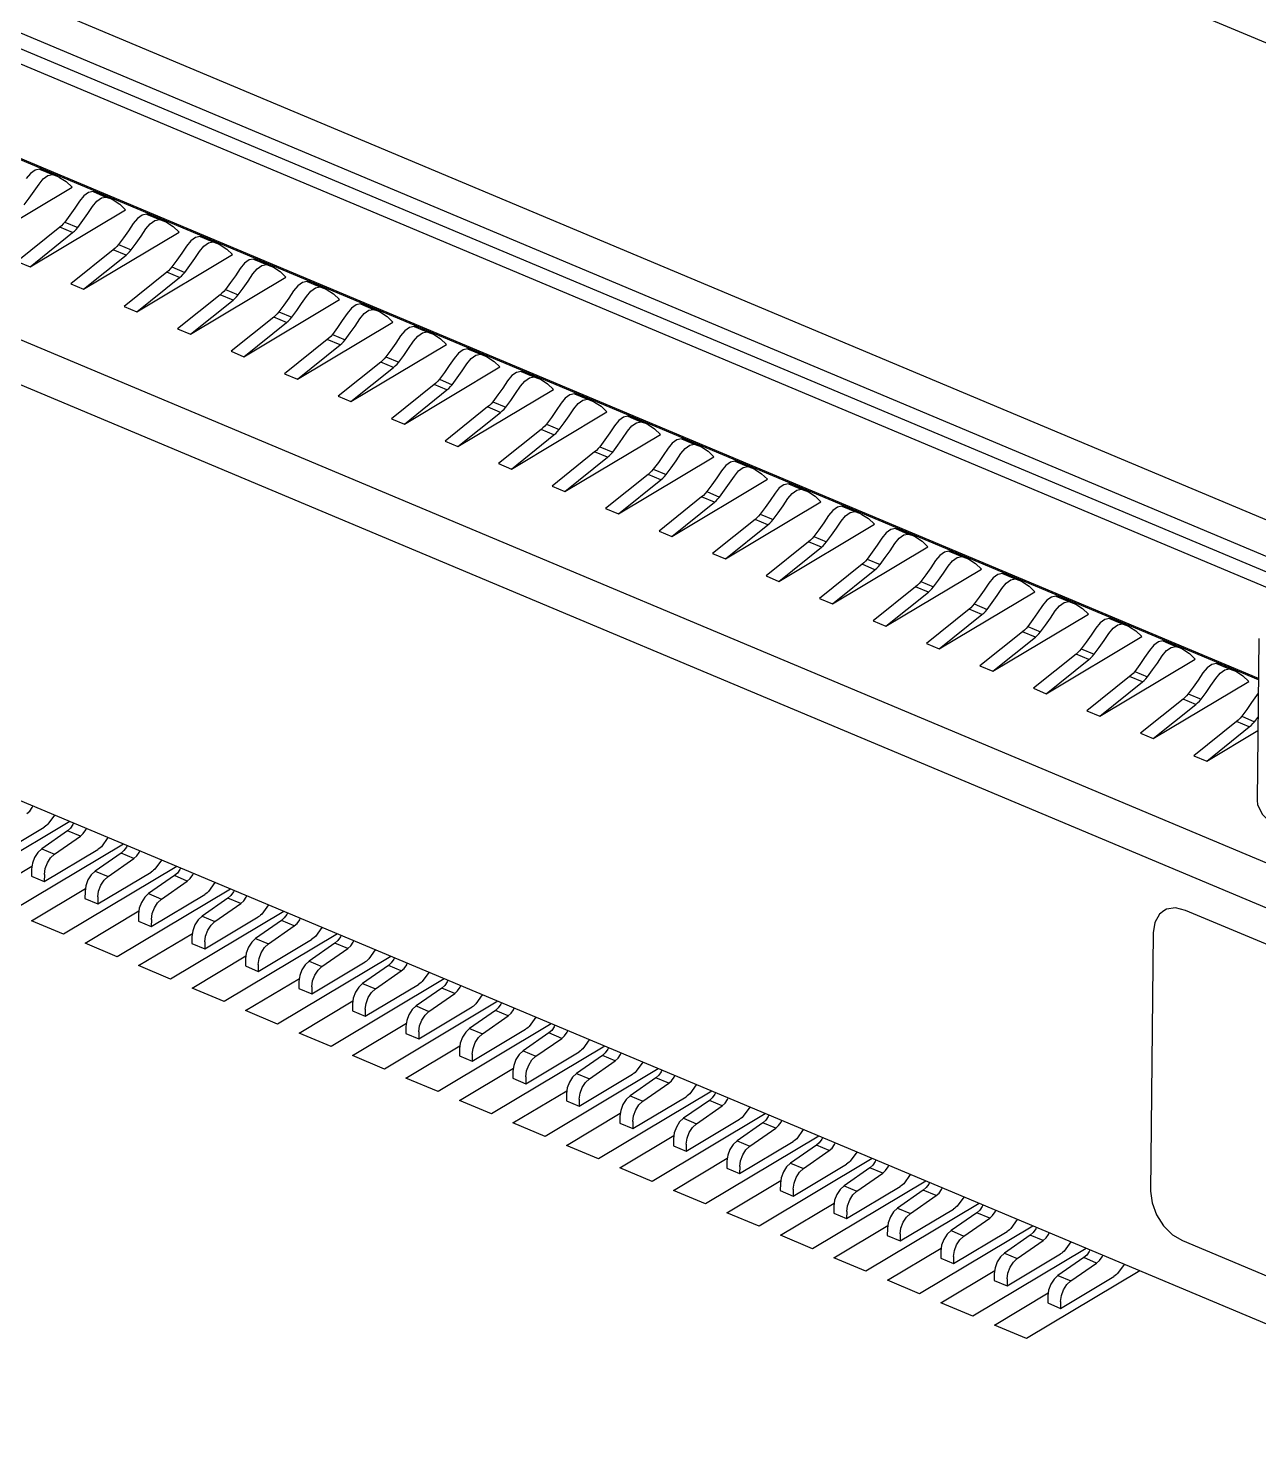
# Model space of a CAD drawing. Header units: millimetres. Extents: x 0 to 841, y 0 to 594.
# Drawn here: x 781.46 to 785.89, y 475.55 to 480.68 of the extents above; entities that cross this region are included whole.
import ezdxf

# ---------------------------------------------------------------- set-up
doc = ezdxf.new("R2010")
doc.units = ezdxf.units.MM
doc.header["$LTSCALE"] = 46.255
doc.layers.add('ASSEM_MEM', color=7, linetype='CONTINUOUS')

msp = doc.modelspace()

# ---------------------------------------------------------------- linework, layer by layer
at = {"layer": 'ASSEM_MEM', "color": 7, "linetype": 'CONTINUOUS'}
for p, q in [((789.9046, 478.9485), (781.4646, 482.4958)), ((786.2606, 478.7608), (779.998, 481.3929)), ((780.1124, 481.2144), (786.0878, 478.703)), ((786.0316, 478.6695), (780.2381, 481.1045)), ((780.7424, 480.8378), (785.9799, 478.6365)), ((785.8884, 478.3298), (780.4907, 480.5984)), ((785.8884, 478.3343), (780.6643, 480.53)), ((787.1067, 477.169), (779.8536, 480.2174)), ((781.5143, 480.1645), (781.4978, 480.1702)), ((781.4978, 480.1702), (781.544, 480.1508)), ((781.5143, 480.1645), (781.5606, 480.145)), ((781.544, 480.1508), (781.5605, 480.145)), ((787.0105, 477.0469), (779.7575, 480.0953)), ((781.2705, 479.8992), (781.6147, 480.105)), ((781.707, 480.0835), (781.6905, 480.0892)), ((781.6905, 480.0892), (781.7367, 480.0698)), ((781.707, 480.0835), (781.7533, 480.064)), ((781.7367, 480.0698), (781.7532, 480.064)), ((781.4632, 479.8182), (781.8074, 480.024)), ((781.8997, 480.0025), (781.8832, 480.0082)), ((781.8832, 480.0082), (781.9294, 479.9888)), ((781.5703, 479.9608), (781.417, 479.8376)), ((781.6165, 479.9413), (781.5703, 479.9608)), ((781.5891, 479.9797), (781.6353, 479.9603)), ((781.8997, 480.0025), (781.9459, 479.9831)), ((781.9294, 479.9888), (781.9459, 479.9831)), ((781.4632, 479.8182), (781.6165, 479.9413)), ((781.6559, 479.7372), (782, 479.943)), ((782.0924, 479.9215), (782.0759, 479.9272)), ((782.0759, 479.9272), (782.1221, 479.9078)), ((782.0924, 479.9215), (782.1386, 479.9021)), ((782.1221, 479.9078), (782.1386, 479.9021)), ((781.763, 479.8798), (781.6097, 479.7566)), ((781.6559, 479.7372), (781.8092, 479.8604)), ((781.8092, 479.8604), (781.763, 479.8798)), ((781.7818, 479.8987), (781.828, 479.8793)), ((781.8486, 479.6562), (782.1927, 479.8621)), ((781.417, 479.8376), (781.4632, 479.8182)), ((781.9745, 479.8177), (782.0207, 479.7983)), ((782.2851, 479.8405), (782.2686, 479.8462)), ((782.2686, 479.8462), (782.3148, 479.8268)), ((782.2851, 479.8405), (782.3313, 479.8211)), ((782.3148, 479.8268), (782.3313, 479.8211)), ((781.6097, 479.7566), (781.6559, 479.7372)), ((781.9557, 479.7988), (781.8024, 479.6757)), ((781.8486, 479.6562), (782.0019, 479.7794)), ((782.0019, 479.7794), (781.9557, 479.7988)), ((782.0413, 479.5752), (782.3854, 479.7811)), ((782.4778, 479.7595), (782.4613, 479.7653)), ((782.4613, 479.7653), (782.5075, 479.7458)), ((782.4778, 479.7595), (782.524, 479.7401)), ((782.1484, 479.7178), (781.9951, 479.5947)), ((782.1946, 479.6984), (782.1484, 479.7178)), ((782.1672, 479.7367), (782.2134, 479.7173)), ((782.234, 479.4942), (782.5781, 479.7001)), ((782.5075, 479.7458), (782.524, 479.7401)), ((781.8024, 479.6757), (781.8486, 479.6562)), ((782.0413, 479.5752), (782.1946, 479.6984)), ((782.3599, 479.6557), (782.4061, 479.6363)), ((782.6705, 479.6785), (782.654, 479.6843)), ((782.654, 479.6843), (782.7002, 479.6648)), ((782.6705, 479.6785), (782.7167, 479.6591)), ((782.7002, 479.6648), (782.7167, 479.6591)), ((782.3411, 479.6368), (782.1878, 479.5137)), ((782.234, 479.4942), (782.3873, 479.6174)), ((782.3873, 479.6174), (782.3411, 479.6368)), ((782.4267, 479.4132), (782.7708, 479.6191)), ((782.8632, 479.5976), (782.8467, 479.6033)), ((782.8467, 479.6033), (782.8929, 479.5838)), ((782.8632, 479.5975), (782.9094, 479.5781)), ((781.9951, 479.5947), (782.0413, 479.5752)), ((782.5338, 479.5558), (782.3805, 479.4327)), ((782.58, 479.5364), (782.5338, 479.5558)), ((782.5526, 479.5747), (782.5988, 479.5553)), ((782.8929, 479.5838), (782.9094, 479.5781)), ((782.1878, 479.5137), (782.234, 479.4942)), ((782.4267, 479.4132), (782.58, 479.5364)), ((782.6194, 479.3323), (782.9635, 479.5381)), ((782.7453, 479.4938), (782.7915, 479.4743)), ((783.0559, 479.5166), (783.0394, 479.5223)), ((783.0394, 479.5223), (783.0856, 479.5028)), ((783.0559, 479.5166), (783.1021, 479.4971)), ((783.0856, 479.5028), (783.1021, 479.4971)), ((782.7265, 479.4749), (782.5732, 479.3517)), ((782.6194, 479.3323), (782.7727, 479.4554)), ((782.7727, 479.4554), (782.7265, 479.4749)), ((782.8121, 479.2513), (783.1562, 479.4571)), ((782.3805, 479.4327), (782.4267, 479.4132)), ((782.9192, 479.3939), (782.7658, 479.2707)), ((782.9654, 479.3744), (782.9192, 479.3939)), ((782.938, 479.4128), (782.9842, 479.3933)), ((783.2485, 479.4356), (783.2321, 479.4413)), ((783.2321, 479.4413), (783.2783, 479.4219)), ((783.2486, 479.4356), (783.2948, 479.4161)), ((783.2783, 479.4219), (783.2948, 479.4161)), ((782.5732, 479.3517), (782.6194, 479.3323)), ((782.8121, 479.2513), (782.9654, 479.3744)), ((783.0048, 479.1703), (783.3489, 479.3761)), ((783.4412, 479.3546), (783.4247, 479.3603)), ((783.4247, 479.3603), (783.471, 479.3409)), ((783.4413, 479.3546), (783.4875, 479.3351)), ((783.471, 479.3409), (783.4875, 479.3351)), ((783.1119, 479.3129), (782.9585, 479.1897)), ((783.0048, 479.1703), (783.1581, 479.2934)), ((783.1581, 479.2934), (783.1119, 479.3129)), ((783.1306, 479.3318), (783.1769, 479.3123)), ((783.1975, 479.0893), (783.5416, 479.2951)), ((782.7658, 479.2707), (782.8121, 479.2513)), ((783.3233, 479.2508), (783.3696, 479.2314)), ((783.6339, 479.2736), (783.6174, 479.2793)), ((783.6174, 479.2793), (783.6637, 479.2599)), ((783.634, 479.2736), (783.6802, 479.2542)), ((783.6637, 479.2599), (783.6802, 479.2542)), ((782.9585, 479.1897), (783.0048, 479.1703)), ((783.3046, 479.2319), (783.1512, 479.1087)), ((783.1975, 479.0893), (783.3508, 479.2124)), ((783.3508, 479.2124), (783.3046, 479.2319)), ((783.3902, 479.0083), (783.7343, 479.2141)), ((783.8266, 479.1926), (783.8101, 479.1983)), ((783.8101, 479.1983), (783.8564, 479.1789)), ((783.8267, 479.1926), (783.8729, 479.1732)), ((783.4973, 479.1509), (783.3439, 479.0277)), ((783.5435, 479.1315), (783.4973, 479.1509)), ((783.516, 479.1698), (783.5623, 479.1504)), ((783.8564, 479.1789), (783.8729, 479.1732)), ((783.1512, 479.1087), (783.1975, 479.0893)), ((783.3902, 479.0083), (783.5435, 479.1315)), ((783.5829, 478.9273), (783.927, 479.1331)), ((783.7087, 479.0888), (783.755, 479.0694)), ((784.0193, 479.1116), (784.0028, 479.1173)), ((784.0028, 479.1173), (784.0491, 479.0979)), ((784.0193, 479.1116), (784.0656, 479.0922)), ((784.0491, 479.0979), (784.0656, 479.0922)), ((783.6899, 479.0699), (783.5366, 478.9468)), ((783.5829, 478.9273), (783.7362, 479.0505)), ((783.7362, 479.0505), (783.6899, 479.0699)), ((783.7756, 478.8463), (784.1197, 479.0522)), ((784.212, 479.0306), (784.1955, 479.0364)), ((784.1955, 479.0364), (784.2418, 479.0169)), ((783.3439, 479.0277), (783.3902, 479.0083)), ((783.8826, 478.9889), (783.7293, 478.8658)), ((783.9289, 478.9695), (783.8826, 478.9889)), ((783.9014, 479.0078), (783.9477, 478.9884)), ((784.212, 479.0306), (784.2583, 479.0112)), ((784.2418, 479.0169), (784.2583, 479.0112)), ((783.5366, 478.9468), (783.5829, 478.9273)), ((783.7756, 478.8463), (783.9289, 478.9695)), ((783.9683, 478.7653), (784.3124, 478.9712)), ((784.4047, 478.9496), (784.3882, 478.9554)), ((784.3882, 478.9554), (784.4345, 478.9359)), ((784.4047, 478.9496), (784.451, 478.9302)), ((784.4345, 478.9359), (784.451, 478.9302)), ((784.0753, 478.9079), (783.922, 478.7848)), ((783.9683, 478.7653), (784.1216, 478.8885)), ((784.1216, 478.8885), (784.0753, 478.9079)), ((784.0941, 478.9268), (784.1404, 478.9074)), ((784.161, 478.6843), (784.5051, 478.8902)), ((783.7293, 478.8658), (783.7756, 478.8463)), ((784.2868, 478.8458), (784.3331, 478.8264)), ((784.5974, 478.8687), (784.5809, 478.8744)), ((784.5809, 478.8744), (784.6272, 478.8549)), ((784.5974, 478.8686), (784.6437, 478.8492)), ((784.6272, 478.8549), (784.6437, 478.8492)), ((783.922, 478.7848), (783.9683, 478.7653)), ((784.268, 478.8269), (784.1147, 478.7038)), ((784.161, 478.6843), (784.3143, 478.8075)), ((784.3143, 478.8075), (784.268, 478.8269)), ((784.3537, 478.6034), (784.6978, 478.8092)), ((784.7901, 478.7877), (784.7736, 478.7934)), ((784.7736, 478.7934), (784.8199, 478.7739)), ((784.7901, 478.7877), (784.8364, 478.7682)), ((784.4607, 478.746), (784.3074, 478.6228)), ((784.3537, 478.6034), (784.507, 478.7265)), ((784.507, 478.7265), (784.4607, 478.746)), ((784.4795, 478.7649), (784.5258, 478.7454)), ((784.5463, 478.5224), (784.8905, 478.7282)), ((784.8199, 478.7739), (784.8364, 478.7682)), ((784.1147, 478.7038), (784.161, 478.6843)), ((784.6722, 478.6839), (784.7185, 478.6644)), ((784.9828, 478.7067), (784.9663, 478.7124)), ((784.9663, 478.7124), (785.0126, 478.693)), ((784.9828, 478.7067), (785.0291, 478.6872)), ((785.0126, 478.693), (785.0291, 478.6872)), ((784.6534, 478.665), (784.5001, 478.5418)), ((784.5463, 478.5224), (784.6997, 478.6455)), ((784.6997, 478.6455), (784.6534, 478.665)), ((784.739, 478.4414), (785.0832, 478.6472)), ((785.1755, 478.6257), (785.159, 478.6314)), ((785.159, 478.6314), (785.2053, 478.612)), ((785.1755, 478.6257), (785.2218, 478.6062)), ((786.9928, 475.5547), (779.7475, 478.5999)), ((784.3074, 478.6228), (784.3537, 478.6034)), ((784.8461, 478.584), (784.6928, 478.4608)), ((784.8924, 478.5645), (784.8461, 478.584)), ((784.8649, 478.6029), (784.9112, 478.5834)), ((785.2053, 478.612), (785.2217, 478.6062)), ((784.5001, 478.5418), (784.5463, 478.5224)), ((784.739, 478.4414), (784.8924, 478.5645)), ((784.9317, 478.3604), (785.2759, 478.5662)), ((785.0576, 478.5219), (785.1038, 478.5025)), ((785.3682, 478.5447), (785.3517, 478.5504)), ((785.3517, 478.5504), (785.3979, 478.531)), ((785.3682, 478.5447), (785.4145, 478.5252)), ((785.3979, 478.531), (785.4144, 478.5253)), ((785.0388, 478.503), (784.8855, 478.3798)), ((784.9317, 478.3604), (785.0851, 478.4835)), ((785.0851, 478.4835), (785.0388, 478.503)), ((785.1244, 478.2794), (785.4686, 478.4852)), ((785.5609, 478.4637), (785.5444, 478.4694)), ((785.5444, 478.4694), (785.5906, 478.45)), ((785.8898, 478.4787), (785.8843, 477.8942)), ((784.6928, 478.4608), (784.739, 478.4414)), ((785.2315, 478.422), (785.0782, 478.2988)), ((785.2778, 478.4026), (785.2315, 478.422)), ((785.2503, 478.4409), (785.2965, 478.4215)), ((785.5609, 478.4637), (785.6072, 478.4443)), ((785.5906, 478.45), (785.6071, 478.4443)), ((784.8855, 478.3798), (784.9317, 478.3604)), ((785.1244, 478.2794), (785.2778, 478.4026)), ((785.3171, 478.1984), (785.6613, 478.4042)), ((785.7536, 478.3827), (785.7371, 478.3884)), ((785.7371, 478.3884), (785.7833, 478.369)), ((785.7536, 478.3827), (785.7999, 478.3633)), ((785.7833, 478.369), (785.7998, 478.3633)), ((785.4242, 478.341), (785.2709, 478.2179)), ((785.3171, 478.1984), (785.4705, 478.3216)), ((785.4705, 478.3216), (785.4242, 478.341)), ((785.443, 478.3599), (785.4892, 478.3405)), ((785.5098, 478.1174), (785.854, 478.3233)), ((785.0782, 478.2988), (785.1244, 478.2794)), ((785.6357, 478.2789), (785.6819, 478.2595)), ((785.8879, 478.2813), (785.8813, 478.2732)), ((785.2709, 478.2179), (785.3171, 478.1984)), ((785.6169, 478.26), (785.4636, 478.1369)), ((785.5098, 478.1174), (785.6631, 478.2406)), ((785.6631, 478.2406), (785.6169, 478.26)), ((785.8096, 478.179), (785.6563, 478.0559)), ((785.8558, 478.1596), (785.8096, 478.179)), ((785.8284, 478.1979), (785.8746, 478.1785)), ((785.8746, 478.1785), (785.8871, 478.1954)), ((785.4636, 478.1369), (785.5098, 478.1174)), ((785.7025, 478.0364), (785.8558, 478.1596)), ((785.7025, 478.0364), (785.8867, 478.1466)), ((785.6563, 478.0559), (785.7025, 478.0364)), ((781.5511, 477.8419), (781.5276, 477.809)), ((781.322, 477.6835), (781.5143, 477.7986)), ((781.5983, 477.7855), (781.5052, 477.7207)), ((781.5515, 477.7012), (781.6445, 477.766)), ((781.6445, 477.766), (781.5983, 477.7855)), ((781.7438, 477.7609), (781.7203, 477.728)), ((781.5052, 477.7207), (781.5515, 477.7012)), ((781.5147, 477.6025), (781.707, 477.7176)), ((781.791, 477.7045), (781.6979, 477.6397)), ((781.8372, 477.685), (781.791, 477.7045)), ((781.7442, 477.6203), (781.8372, 477.685)), ((781.9365, 477.6799), (781.913, 477.6471)), ((781.4686, 477.6472), (781.4684, 477.622)), ((781.4684, 477.622), (781.5147, 477.6025)), ((781.5149, 477.6278), (781.5147, 477.6025)), ((781.6979, 477.6397), (781.7442, 477.6203)), ((781.7074, 477.5215), (781.8997, 477.6366)), ((781.9837, 477.6235), (781.8906, 477.5587)), ((781.9369, 477.5393), (782.0299, 477.6041)), ((782.0299, 477.6041), (781.9837, 477.6235)), ((782.1292, 477.5989), (782.1057, 477.5661)), ((781.6613, 477.5662), (781.6611, 477.541)), ((781.8906, 477.5587), (781.9369, 477.5393)), ((781.9, 477.4405), (782.0924, 477.5556)), ((781.6611, 477.541), (781.7074, 477.5215)), ((781.7076, 477.5468), (781.7074, 477.5215)), ((782.1764, 477.5425), (782.0833, 477.4777)), ((782.1296, 477.4583), (782.2226, 477.5231)), ((782.2226, 477.5231), (782.1764, 477.5425)), ((782.3219, 477.5179), (782.2984, 477.4851)), ((785.9572, 477.3592), (785.6258, 477.4985)), ((781.854, 477.4852), (781.8538, 477.46)), ((781.8538, 477.46), (781.9, 477.4405)), ((781.9003, 477.4658), (781.9, 477.4405)), ((782.0833, 477.4777), (782.1296, 477.4583)), ((782.0927, 477.3596), (782.2851, 477.4746)), ((782.3691, 477.4615), (782.276, 477.3967)), ((782.4153, 477.4421), (782.3691, 477.4615)), ((782.0467, 477.4042), (782.0465, 477.379)), ((782.276, 477.3967), (782.3223, 477.3773)), ((782.2854, 477.2786), (782.4778, 477.3936)), ((782.3223, 477.3773), (782.4153, 477.4421)), ((782.5146, 477.4369), (782.4911, 477.4041)), ((785.5089, 477.4172), (785.5003, 476.4863)), ((782.0465, 477.379), (782.0927, 477.3596)), ((782.093, 477.3848), (782.0927, 477.3596)), ((782.5618, 477.3805), (782.4687, 477.3157)), ((782.515, 477.2963), (782.608, 477.3611)), ((782.608, 477.3611), (782.5618, 477.3805)), ((782.7072, 477.3559), (782.6838, 477.3231)), ((782.2394, 477.3233), (782.2392, 477.298)), ((782.2392, 477.298), (782.2854, 477.2786)), ((782.2857, 477.3038), (782.2854, 477.2786)), ((782.4687, 477.3157), (782.515, 477.2963)), ((782.4781, 477.1976), (782.6705, 477.3127)), ((782.7545, 477.2995), (782.6614, 477.2347)), ((782.8007, 477.2801), (782.7545, 477.2995)), ((782.4321, 477.2423), (782.4319, 477.217)), ((782.7077, 477.2153), (782.8007, 477.2801)), ((782.8999, 477.2749), (782.8765, 477.2421)), ((782.4319, 477.217), (782.4781, 477.1976)), ((782.4784, 477.2228), (782.4781, 477.1976)), ((782.6614, 477.2347), (782.7077, 477.2153)), ((782.6708, 477.1166), (782.8632, 477.2317)), ((782.9472, 477.2185), (782.8541, 477.1538)), ((782.9004, 477.1343), (782.9934, 477.1991)), ((782.9934, 477.1991), (782.9472, 477.2185)), ((783.0926, 477.1939), (783.0692, 477.1611)), ((782.6248, 477.1613), (782.6246, 477.136)), ((782.6711, 477.1418), (782.6708, 477.1166)), ((782.8541, 477.1538), (782.9004, 477.1343)), ((782.8635, 477.0356), (783.0559, 477.1507)), ((783.1399, 477.1376), (783.0468, 477.0728)), ((783.1861, 477.1181), (783.1399, 477.1376)), ((782.6246, 477.136), (782.6708, 477.1166)), ((783.093, 477.0533), (783.1861, 477.1181)), ((783.2853, 477.113), (783.2619, 477.0801)), ((782.8175, 477.0803), (782.8173, 477.055)), ((782.8173, 477.055), (782.8635, 477.0356)), ((782.8638, 477.0608), (782.8635, 477.0356)), ((783.0468, 477.0728), (783.093, 477.0533)), ((783.0562, 476.9546), (783.2486, 477.0697)), ((783.3326, 477.0566), (783.2395, 476.9918)), ((783.2857, 476.9723), (783.3788, 477.0371)), ((783.3788, 477.0371), (783.3326, 477.0566)), ((783.0102, 476.9993), (783.01, 476.974)), ((783.2395, 476.9918), (783.2857, 476.9723)), ((783.2489, 476.8736), (783.4413, 476.9887)), ((783.478, 477.032), (783.4545, 476.9991)), ((783.01, 476.974), (783.0562, 476.9546)), ((783.0565, 476.9799), (783.0562, 476.9546)), ((783.5252, 476.9756), (783.4322, 476.9108)), ((783.4784, 476.8914), (783.5715, 476.9561)), ((783.5715, 476.9561), (783.5252, 476.9756)), ((783.6707, 476.951), (783.6472, 476.9182)), ((783.2029, 476.9183), (783.2027, 476.8931)), ((783.2027, 476.8931), (783.2489, 476.8736)), ((783.2491, 476.8989), (783.2489, 476.8736)), ((783.4322, 476.9108), (783.4784, 476.8914)), ((783.4416, 476.7926), (783.634, 476.9077)), ((783.7179, 476.8946), (783.6249, 476.8298)), ((783.7642, 476.8752), (783.7179, 476.8946)), ((783.3956, 476.8373), (783.3954, 476.8121)), ((783.6711, 476.8104), (783.7642, 476.8752)), ((783.8634, 476.87), (783.8399, 476.8372)), ((783.3954, 476.8121), (783.4416, 476.7926)), ((783.4418, 476.8179), (783.4416, 476.7926)), ((783.6249, 476.8298), (783.6711, 476.8104)), ((783.6343, 476.7116), (783.8267, 476.8267)), ((783.9106, 476.8136), (783.8176, 476.7488)), ((783.8638, 476.7294), (783.9569, 476.7942)), ((783.9569, 476.7942), (783.9106, 476.8136)), ((784.0561, 476.789), (784.0326, 476.7562)), ((783.5883, 476.7563), (783.5881, 476.7311)), ((783.5881, 476.7311), (783.6343, 476.7116)), ((783.6345, 476.7369), (783.6343, 476.7116)), ((783.8176, 476.7488), (783.8638, 476.7294)), ((783.827, 476.6307), (784.0194, 476.7457)), ((784.1033, 476.7326), (784.0103, 476.6678)), ((784.1496, 476.7132), (784.1033, 476.7326)), ((784.0565, 476.6484), (784.1496, 476.7132)), ((784.2488, 476.708), (784.2253, 476.6752)), ((783.781, 476.6753), (783.7808, 476.6501)), ((783.7808, 476.6501), (783.827, 476.6307)), ((783.8272, 476.6559), (783.827, 476.6307)), ((784.0103, 476.6678), (784.0565, 476.6484)), ((784.0197, 476.5497), (784.2121, 476.6647)), ((784.296, 476.6516), (784.203, 476.5868)), ((784.2492, 476.5674), (784.3423, 476.6322)), ((784.3423, 476.6322), (784.296, 476.6516)), ((784.4415, 476.627), (784.418, 476.5942)), ((783.9737, 476.5944), (783.9734, 476.5691)), ((784.0199, 476.5749), (784.0197, 476.5497)), ((784.203, 476.5868), (784.2492, 476.5674)), ((784.2124, 476.4687), (784.4048, 476.5838)), ((783.9734, 476.5691), (784.0197, 476.5497)), ((784.4887, 476.5706), (784.3957, 476.5058)), ((784.4419, 476.4864), (784.535, 476.5512)), ((784.535, 476.5512), (784.4887, 476.5706)), ((784.6342, 476.546), (784.6107, 476.5132)), ((784.1664, 476.5134), (784.1661, 476.4881)), ((784.1661, 476.4881), (784.2124, 476.4687)), ((784.2126, 476.4939), (784.2124, 476.4687)), ((784.3957, 476.5058), (784.4419, 476.4864)), ((784.4051, 476.3877), (784.5975, 476.5028)), ((784.6814, 476.4896), (784.5884, 476.4249)), ((784.7277, 476.4702), (784.6814, 476.4896)), ((784.3591, 476.4324), (784.3588, 476.4071)), ((784.5884, 476.4249), (784.6346, 476.4054)), ((784.5978, 476.3067), (784.7902, 476.4218)), ((784.6346, 476.4054), (784.7277, 476.4702)), ((784.8269, 476.465), (784.8034, 476.4322)), ((784.3588, 476.4071), (784.4051, 476.3877)), ((784.4053, 476.4129), (784.4051, 476.3877)), ((784.8741, 476.4087), (784.7811, 476.3439)), ((784.8273, 476.3244), (784.9204, 476.3892)), ((784.9204, 476.3892), (784.8741, 476.4087)), ((785.0196, 476.3841), (784.9961, 476.3512)), ((784.5518, 476.3514), (784.5515, 476.3261)), ((784.5515, 476.3261), (784.5978, 476.3067)), ((784.598, 476.3319), (784.5978, 476.3067)), ((784.7811, 476.3439), (784.8273, 476.3244)), ((784.7905, 476.2257), (784.9829, 476.3408)), ((785.0668, 476.3277), (784.9738, 476.2629)), ((785.1131, 476.3082), (785.0668, 476.3277)), ((784.7445, 476.2704), (784.7442, 476.2451)), ((785.02, 476.2434), (785.1131, 476.3082)), ((785.2123, 476.3031), (785.1888, 476.2702)), ((785.6147, 476.3078), (785.9461, 476.1685)), ((784.7442, 476.2451), (784.7905, 476.2257)), ((784.7907, 476.251), (784.7905, 476.2257)), ((784.9738, 476.2629), (785.02, 476.2434)), ((784.9832, 476.1447), (785.1756, 476.2598)), ((785.2595, 476.2467), (785.1664, 476.1819)), ((785.2127, 476.1625), (785.3058, 476.2272)), ((785.3058, 476.2272), (785.2595, 476.2467)), ((785.405, 476.2221), (785.3815, 476.1893)), ((784.9372, 476.1894), (784.9369, 476.1642)), ((784.9369, 476.1642), (784.9832, 476.1447)), ((784.9834, 476.17), (784.9832, 476.1447)), ((785.1664, 476.1819), (785.2127, 476.1625)), ((785.1759, 476.0637), (785.3682, 476.1788)), ((785.1299, 476.1084), (785.1296, 476.0832)), ((785.1296, 476.0832), (785.1759, 476.0637)), ((785.1761, 476.089), (785.1759, 476.0637))]:
    msp.add_line(p, q, dxfattribs=at)
at = {"layer": 'ASSEM_MEM', "color": 7, "linetype": 'CONTINUOUS', "true_color": 0x3366ff}
for p, q in [((781.6069, 477.8184), (781.199, 477.5744)), ((781.7996, 477.7374), (781.3917, 477.4935)), ((781.2761, 477.5421), (781.4702, 477.6581)), ((781.9923, 477.6564), (781.5844, 477.4125)), ((781.4688, 477.4611), (781.6629, 477.5771)), ((782.185, 477.5754), (781.7771, 477.3315)), ((781.6615, 477.3801), (781.8556, 477.4962)), ((781.5844, 477.4125), (781.4688, 477.4611)), ((782.3777, 477.4944), (781.9698, 477.2505)), ((781.8542, 477.2991), (782.0483, 477.4152)), ((782.5704, 477.4135), (782.1625, 477.1695)), ((781.7771, 477.3315), (781.6615, 477.3801)), ((781.9698, 477.2505), (781.8542, 477.2991)), ((782.0469, 477.2181), (782.241, 477.3342)), ((782.7631, 477.3325), (782.3552, 477.0885)), ((782.2396, 477.1371), (782.4336, 477.2532)), ((782.9557, 477.2515), (782.5479, 477.0075)), ((782.1625, 477.1695), (782.0469, 477.2181)), ((782.4323, 477.0561), (782.6263, 477.1722)), ((783.1484, 477.1705), (782.7406, 476.9265)), ((782.3552, 477.0885), (782.2396, 477.1371)), ((782.625, 476.9751), (782.819, 477.0912)), ((783.3411, 477.0895), (782.9333, 476.8455)), ((782.5479, 477.0075), (782.4323, 477.0561)), ((782.8177, 476.8941), (783.0117, 477.0102)), ((783.5338, 477.0085), (783.126, 476.7646)), ((782.7406, 476.9265), (782.625, 476.9751)), ((782.9333, 476.8455), (782.8177, 476.8941)), ((783.0104, 476.8132), (783.2044, 476.9292)), ((783.7265, 476.9275), (783.3187, 476.6836)), ((783.2031, 476.7322), (783.3971, 476.8482)), ((783.9192, 476.8465), (783.5114, 476.6026)), ((783.126, 476.7646), (783.0104, 476.8132)), ((783.3187, 476.6836), (783.2031, 476.7322)), ((783.3957, 476.6512), (783.5898, 476.7673)), ((784.1119, 476.7655), (783.7041, 476.5216)), ((783.5884, 476.5702), (783.7825, 476.6863)), ((784.3046, 476.6846), (783.8968, 476.4406)), ((783.5114, 476.6026), (783.3957, 476.6512)), ((783.7811, 476.4892), (783.9752, 476.6053)), ((784.4973, 476.6036), (784.0895, 476.3596)), ((783.7041, 476.5216), (783.5884, 476.5702)), ((783.9738, 476.4082), (784.1679, 476.5243)), ((784.69, 476.5226), (784.2821, 476.2786)), ((783.8968, 476.4406), (783.7811, 476.4892)), ((784.1665, 476.3272), (784.3606, 476.4433)), ((784.8827, 476.4416), (784.4748, 476.1976)), ((784.0895, 476.3596), (783.9738, 476.4082)), ((784.2821, 476.2786), (784.1665, 476.3272)), ((784.3592, 476.2462), (784.5533, 476.3623)), ((785.0754, 476.3606), (784.6675, 476.1166)), ((784.5519, 476.1652), (784.746, 476.2813)), ((785.2681, 476.2796), (784.8602, 476.0357)), ((784.4748, 476.1976), (784.3592, 476.2462)), ((784.6675, 476.1166), (784.5519, 476.1652)), ((784.7446, 476.0842), (784.9387, 476.2003)), ((785.4608, 476.1986), (785.0529, 475.9547)), ((784.9373, 476.0033), (785.1314, 476.1193)), ((784.8602, 476.0357), (784.7446, 476.0842)), ((785.0529, 475.9547), (784.9373, 476.0033))]:
    msp.add_line(p, q, dxfattribs=at)
at = {"layer": 'ASSEM_MEM', "color": 7, "linetype": 'CONTINUOUS'}
for points in [[(781.4978, 480.1702), (781.4816, 480.1667), (781.4648, 480.1549), (781.4493, 480.136)], [(781.4426, 480.0412), (781.4607, 480.0656), (781.4784, 480.0908), (781.4956, 480.1166)], [(781.4956, 480.1166), (781.511, 480.1354), (781.5278, 480.1473), (781.544, 480.1508)], [(781.5605, 480.145), (781.57, 480.1406), (781.5936, 480.1253), (781.6147, 480.105)], [(781.6905, 480.0892), (781.6743, 480.0857), (781.6575, 480.0739), (781.642, 480.055)], [(781.6883, 480.0356), (781.7037, 480.0544), (781.7205, 480.0663), (781.7367, 480.0698)], [(781.7532, 480.064), (781.7627, 480.0596), (781.7863, 480.0443), (781.8074, 480.024)], [(781.642, 480.055), (781.6248, 480.0292), (781.6072, 480.0041), (781.5891, 479.9797)], [(781.6353, 479.9603), (781.6534, 479.9846), (781.6711, 480.0098), (781.6883, 480.0356)], [(781.8832, 480.0082), (781.867, 480.0047), (781.8502, 479.9929), (781.8347, 479.974)], [(781.5891, 479.9797), (781.583, 479.9726), (781.5768, 479.9662), (781.5703, 479.9608)], [(781.6165, 479.9413), (781.623, 479.9468), (781.6293, 479.9531), (781.6353, 479.9603)], [(781.8347, 479.974), (781.8175, 479.9482), (781.7998, 479.9231), (781.7818, 479.8987)], [(781.881, 479.9546), (781.8964, 479.9735), (781.9132, 479.9853), (781.9294, 479.9888)], [(781.9459, 479.9831), (781.9554, 479.9787), (781.979, 479.9633), (782, 479.943)], [(781.828, 479.8793), (781.8461, 479.9037), (781.8637, 479.9288), (781.881, 479.9546)], [(782.0759, 479.9272), (782.0597, 479.9238), (782.0428, 479.9119), (782.0274, 479.893)], [(782.0736, 479.8736), (782.0891, 479.8925), (782.1059, 479.9043), (782.1221, 479.9078)], [(781.7818, 479.8987), (781.7757, 479.8916), (781.7694, 479.8853), (781.763, 479.8798)], [(781.8092, 479.8604), (781.8157, 479.8658), (781.822, 479.8721), (781.828, 479.8793)], [(782.0274, 479.893), (782.0102, 479.8672), (781.9925, 479.8421), (781.9745, 479.8177)], [(782.0207, 479.7983), (782.0388, 479.8227), (782.0564, 479.8478), (782.0736, 479.8736)], [(782.1386, 479.9021), (782.1481, 479.8977), (782.1717, 479.8824), (782.1927, 479.8621)], [(781.9745, 479.8177), (781.9684, 479.8106), (781.9621, 479.8043), (781.9557, 479.7988)], [(782.2201, 479.812), (782.2029, 479.7862), (782.1852, 479.7611), (782.1672, 479.7367)], [(782.2686, 479.8462), (782.2523, 479.8428), (782.2355, 479.8309), (782.2201, 479.812)], [(782.2663, 479.7926), (782.2818, 479.8115), (782.2986, 479.8233), (782.3148, 479.8268)], [(782.3313, 479.8211), (782.3408, 479.8167), (782.3644, 479.8014), (782.3854, 479.7811)], [(782.0019, 479.7794), (782.0084, 479.7848), (782.0147, 479.7912), (782.0207, 479.7983)], [(782.2134, 479.7173), (782.2315, 479.7417), (782.2491, 479.7668), (782.2663, 479.7926)], [(782.4613, 479.7653), (782.445, 479.7618), (782.4282, 479.7499), (782.4128, 479.7311)], [(782.1672, 479.7367), (782.1611, 479.7296), (782.1548, 479.7233), (782.1484, 479.7178)], [(782.1946, 479.6984), (782.2011, 479.7038), (782.2074, 479.7102), (782.2134, 479.7173)], [(782.4128, 479.7311), (782.3956, 479.7052), (782.3779, 479.6801), (782.3599, 479.6557)], [(782.4061, 479.6363), (782.4242, 479.6607), (782.4418, 479.6858), (782.459, 479.7116)], [(782.459, 479.7116), (782.4745, 479.7305), (782.4913, 479.7423), (782.5075, 479.7458)], [(782.524, 479.7401), (782.5335, 479.7357), (782.5571, 479.7204), (782.5781, 479.7001)], [(782.3599, 479.6557), (782.3538, 479.6486), (782.3475, 479.6423), (782.3411, 479.6368)], [(782.6055, 479.6501), (782.5883, 479.6243), (782.5706, 479.5991), (782.5526, 479.5747)], [(782.654, 479.6843), (782.6377, 479.6808), (782.6209, 479.6689), (782.6055, 479.6501)], [(782.6517, 479.6306), (782.6672, 479.6495), (782.684, 479.6614), (782.7002, 479.6648)], [(782.7167, 479.6591), (782.7262, 479.6547), (782.7498, 479.6394), (782.7708, 479.6191)], [(782.3873, 479.6174), (782.3938, 479.6228), (782.4001, 479.6292), (782.4061, 479.6363)], [(782.5988, 479.5553), (782.6169, 479.5797), (782.6345, 479.6048), (782.6517, 479.6306)], [(782.8467, 479.6033), (782.8304, 479.5998), (782.8136, 479.5879), (782.7982, 479.5691)], [(782.5526, 479.5747), (782.5465, 479.5676), (782.5402, 479.5613), (782.5338, 479.5558)], [(782.58, 479.5364), (782.5865, 479.5419), (782.5928, 479.5482), (782.5988, 479.5553)], [(782.7982, 479.5691), (782.781, 479.5433), (782.7633, 479.5181), (782.7453, 479.4938)], [(782.7915, 479.4743), (782.8096, 479.4987), (782.8272, 479.5238), (782.8444, 479.5496)], [(782.8444, 479.5496), (782.8599, 479.5685), (782.8767, 479.5804), (782.8929, 479.5838)], [(782.9094, 479.5781), (782.9189, 479.5737), (782.9425, 479.5584), (782.9635, 479.5381)], [(782.7453, 479.4938), (782.7392, 479.4866), (782.7329, 479.4803), (782.7265, 479.4749)], [(783.0394, 479.5223), (783.0231, 479.5188), (783.0063, 479.507), (782.9909, 479.4881)], [(783.0371, 479.4686), (783.0526, 479.4875), (783.0694, 479.4994), (783.0856, 479.5028)], [(783.1021, 479.4971), (783.1116, 479.4927), (783.1352, 479.4774), (783.1562, 479.4571)], [(782.7727, 479.4554), (782.7792, 479.4609), (782.7855, 479.4672), (782.7915, 479.4743)], [(782.9909, 479.4881), (782.9737, 479.4623), (782.956, 479.4372), (782.938, 479.4128)], [(782.9842, 479.3933), (783.0023, 479.4177), (783.0199, 479.4428), (783.0371, 479.4686)], [(782.938, 479.4128), (782.9319, 479.4056), (782.9256, 479.3993), (782.9192, 479.3939)], [(782.9654, 479.3744), (782.9719, 479.3799), (782.9782, 479.3862), (782.9842, 479.3933)], [(783.1836, 479.4071), (783.1664, 479.3813), (783.1487, 479.3562), (783.1306, 479.3318)], [(783.2321, 479.4413), (783.2158, 479.4378), (783.199, 479.426), (783.1836, 479.4071)], [(783.2298, 479.3877), (783.2453, 479.4065), (783.2621, 479.4184), (783.2783, 479.4219)], [(783.2948, 479.4161), (783.3043, 479.4117), (783.3279, 479.3964), (783.3489, 479.3761)], [(783.1769, 479.3123), (783.195, 479.3367), (783.2126, 479.3619), (783.2298, 479.3877)], [(783.4247, 479.3603), (783.4085, 479.3568), (783.3917, 479.345), (783.3763, 479.3261)], [(783.4225, 479.3067), (783.438, 479.3255), (783.4548, 479.3374), (783.471, 479.3409)], [(783.1306, 479.3318), (783.1246, 479.3247), (783.1183, 479.3183), (783.1119, 479.3129)], [(783.1581, 479.2934), (783.1646, 479.2989), (783.1709, 479.3052), (783.1769, 479.3123)], [(783.3763, 479.3261), (783.3591, 479.3003), (783.3414, 479.2752), (783.3233, 479.2508)], [(783.3696, 479.2314), (783.3877, 479.2557), (783.4053, 479.2809), (783.4225, 479.3067)], [(783.4875, 479.3351), (783.4969, 479.3307), (783.5206, 479.3154), (783.5416, 479.2951)], [(783.3233, 479.2508), (783.3173, 479.2437), (783.311, 479.2373), (783.3046, 479.2319)], [(783.569, 479.2451), (783.5518, 479.2193), (783.5341, 479.1942), (783.516, 479.1698)], [(783.6174, 479.2793), (783.6012, 479.2758), (783.5844, 479.264), (783.569, 479.2451)], [(783.6152, 479.2257), (783.6307, 479.2446), (783.6475, 479.2564), (783.6637, 479.2599)], [(783.6802, 479.2542), (783.6896, 479.2498), (783.7133, 479.2344), (783.7343, 479.2141)], [(783.3508, 479.2124), (783.3573, 479.2179), (783.3635, 479.2242), (783.3696, 479.2314)], [(783.5623, 479.1504), (783.5804, 479.1748), (783.598, 479.1999), (783.6152, 479.2257)], [(783.8101, 479.1983), (783.7939, 479.1949), (783.7771, 479.183), (783.7617, 479.1641)], [(783.516, 479.1698), (783.51, 479.1627), (783.5037, 479.1564), (783.4973, 479.1509)], [(783.5435, 479.1315), (783.55, 479.1369), (783.5562, 479.1432), (783.5623, 479.1504)], [(783.7617, 479.1641), (783.7445, 479.1383), (783.7268, 479.1132), (783.7087, 479.0888)], [(783.755, 479.0694), (783.773, 479.0938), (783.7907, 479.1189), (783.8079, 479.1447)], [(783.8079, 479.1447), (783.8234, 479.1636), (783.8402, 479.1754), (783.8564, 479.1789)], [(783.8729, 479.1732), (783.8823, 479.1688), (783.906, 479.1535), (783.927, 479.1331)], [(783.7087, 479.0888), (783.7027, 479.0817), (783.6964, 479.0754), (783.6899, 479.0699)], [(784.0028, 479.1173), (783.9866, 479.1139), (783.9698, 479.102), (783.9544, 479.0831)], [(784.0006, 479.0637), (784.016, 479.0826), (784.0328, 479.0944), (784.0491, 479.0979)], [(784.0656, 479.0922), (784.075, 479.0878), (784.0987, 479.0725), (784.1197, 479.0522)], [(783.7362, 479.0505), (783.7426, 479.0559), (783.7489, 479.0623), (783.755, 479.0694)], [(783.9544, 479.0831), (783.9371, 479.0573), (783.9195, 479.0322), (783.9014, 479.0078)], [(783.9477, 478.9884), (783.9657, 479.0128), (783.9834, 479.0379), (784.0006, 479.0637)], [(784.1955, 479.0364), (784.1793, 479.0329), (784.1625, 479.021), (784.1471, 479.0022)], [(783.9014, 479.0078), (783.8954, 479.0007), (783.8891, 478.9944), (783.8826, 478.9889)], [(783.9289, 478.9695), (783.9353, 478.9749), (783.9416, 478.9813), (783.9477, 478.9884)], [(784.1471, 479.0022), (784.1298, 478.9763), (784.1122, 478.9512), (784.0941, 478.9268)], [(784.1404, 478.9074), (784.1584, 478.9318), (784.1761, 478.9569), (784.1933, 478.9827)], [(784.1933, 478.9827), (784.2087, 479.0016), (784.2255, 479.0134), (784.2418, 479.0169)], [(784.2583, 479.0112), (784.2677, 479.0068), (784.2914, 478.9915), (784.3124, 478.9712)], [(784.3882, 478.9554), (784.372, 478.9519), (784.3552, 478.94), (784.3397, 478.9212)], [(784.386, 478.9017), (784.4014, 478.9206), (784.4182, 478.9325), (784.4345, 478.9359)], [(784.0941, 478.9268), (784.0881, 478.9197), (784.0818, 478.9134), (784.0753, 478.9079)], [(784.1216, 478.8885), (784.128, 478.8939), (784.1343, 478.9003), (784.1404, 478.9074)], [(784.3397, 478.9212), (784.3225, 478.8954), (784.3049, 478.8702), (784.2868, 478.8458)], [(784.3331, 478.8264), (784.3511, 478.8508), (784.3688, 478.8759), (784.386, 478.9017)], [(784.451, 478.9302), (784.4604, 478.9258), (784.4841, 478.9105), (784.5051, 478.8902)], [(784.2868, 478.8458), (784.2808, 478.8387), (784.2745, 478.8324), (784.268, 478.8269)], [(784.5324, 478.8402), (784.5152, 478.8144), (784.4976, 478.7892), (784.4795, 478.7649)], [(784.5809, 478.8744), (784.5647, 478.8709), (784.5479, 478.859), (784.5324, 478.8402)], [(784.5787, 478.8207), (784.5941, 478.8396), (784.6109, 478.8515), (784.6272, 478.8549)], [(784.6437, 478.8492), (784.6531, 478.8448), (784.6768, 478.8295), (784.6978, 478.8092)], [(784.3143, 478.8075), (784.3207, 478.813), (784.327, 478.8193), (784.3331, 478.8264)], [(784.5258, 478.7454), (784.5438, 478.7698), (784.5615, 478.7949), (784.5787, 478.8207)], [(784.7736, 478.7934), (784.7574, 478.7899), (784.7406, 478.7781), (784.7251, 478.7592)], [(784.4795, 478.7649), (784.4735, 478.7577), (784.4672, 478.7514), (784.4607, 478.746)], [(784.507, 478.7265), (784.5134, 478.732), (784.5197, 478.7383), (784.5258, 478.7454)], [(784.7251, 478.7592), (784.7079, 478.7334), (784.6903, 478.7083), (784.6722, 478.6839)], [(784.7185, 478.6644), (784.7365, 478.6888), (784.7542, 478.7139), (784.7714, 478.7397)], [(784.7714, 478.7397), (784.7868, 478.7586), (784.8036, 478.7705), (784.8199, 478.7739)], [(784.8364, 478.7682), (784.8458, 478.7638), (784.8695, 478.7485), (784.8905, 478.7282)], [(784.6722, 478.6839), (784.6662, 478.6767), (784.6599, 478.6704), (784.6534, 478.665)], [(784.9178, 478.6782), (784.9006, 478.6524), (784.883, 478.6273), (784.8649, 478.6029)], [(784.9663, 478.7124), (784.9501, 478.7089), (784.9333, 478.6971), (784.9178, 478.6782)], [(784.9641, 478.6588), (784.9795, 478.6776), (784.9963, 478.6895), (785.0126, 478.693)], [(785.0291, 478.6872), (785.0385, 478.6828), (785.0621, 478.6675), (785.0832, 478.6472)], [(784.6997, 478.6455), (784.7061, 478.651), (784.7124, 478.6573), (784.7185, 478.6644)], [(784.9112, 478.5834), (784.9292, 478.6078), (784.9469, 478.6329), (784.9641, 478.6588)], [(785.159, 478.6314), (785.1428, 478.6279), (785.126, 478.6161), (785.1105, 478.5972)], [(784.8649, 478.6029), (784.8589, 478.5958), (784.8526, 478.5894), (784.8461, 478.584)], [(784.8924, 478.5645), (784.8988, 478.57), (784.9051, 478.5763), (784.9112, 478.5834)], [(785.1105, 478.5972), (785.0933, 478.5714), (785.0757, 478.5463), (785.0576, 478.5219)], [(785.1038, 478.5025), (785.1219, 478.5268), (785.1396, 478.552), (785.1568, 478.5778)], [(785.1568, 478.5778), (785.1722, 478.5966), (785.189, 478.6085), (785.2053, 478.612)], [(785.2217, 478.6062), (785.2312, 478.6018), (785.2548, 478.5865), (785.2759, 478.5662)], [(785.0576, 478.5219), (785.0516, 478.5148), (785.0453, 478.5084), (785.0388, 478.503)], [(785.3517, 478.5504), (785.3355, 478.5469), (785.3187, 478.5351), (785.3032, 478.5162)], [(785.3495, 478.4968), (785.3649, 478.5156), (785.3817, 478.5275), (785.3979, 478.531)], [(785.4144, 478.5253), (785.4239, 478.5209), (785.4475, 478.5055), (785.4686, 478.4852)], [(785.0851, 478.4835), (785.0915, 478.489), (785.0978, 478.4953), (785.1038, 478.5025)], [(785.3032, 478.5162), (785.286, 478.4904), (785.2684, 478.4653), (785.2503, 478.4409)], [(785.2965, 478.4215), (785.3146, 478.4459), (785.3323, 478.471), (785.3495, 478.4968)], [(785.5444, 478.4694), (785.5282, 478.466), (785.5114, 478.4541), (785.4959, 478.4352)], [(785.2503, 478.4409), (785.2443, 478.4338), (785.238, 478.4274), (785.2315, 478.422)], [(785.2778, 478.4026), (785.2842, 478.408), (785.2905, 478.4143), (785.2965, 478.4215)], [(785.4959, 478.4352), (785.4787, 478.4094), (785.4611, 478.3843), (785.443, 478.3599)], [(785.5422, 478.4158), (785.5576, 478.4347), (785.5744, 478.4465), (785.5906, 478.45)], [(785.6071, 478.4443), (785.6166, 478.4399), (785.6402, 478.4246), (785.6613, 478.4042)], [(785.4892, 478.3405), (785.5073, 478.3649), (785.525, 478.39), (785.5422, 478.4158)], [(785.7371, 478.3884), (785.7209, 478.385), (785.7041, 478.3731), (785.6886, 478.3542)], [(785.7349, 478.3348), (785.7503, 478.3537), (785.7671, 478.3655), (785.7833, 478.369)], [(785.443, 478.3599), (785.4369, 478.3528), (785.4307, 478.3465), (785.4242, 478.341)], [(785.4705, 478.3216), (785.4769, 478.327), (785.4832, 478.3334), (785.4892, 478.3405)], [(785.6886, 478.3542), (785.6714, 478.3284), (785.6538, 478.3033), (785.6357, 478.2789)], [(785.6819, 478.2595), (785.7, 478.2839), (785.7177, 478.309), (785.7349, 478.3348)], [(785.7998, 478.3633), (785.8093, 478.3589), (785.8329, 478.3436), (785.854, 478.3233)], [(785.6357, 478.2789), (785.6296, 478.2718), (785.6234, 478.2655), (785.6169, 478.26)], [(785.8813, 478.2732), (785.8641, 478.2474), (785.8465, 478.2223), (785.8284, 478.1979)], [(785.6631, 478.2406), (785.6696, 478.246), (785.6759, 478.2524), (785.6819, 478.2595)], [(785.8284, 478.1979), (785.8223, 478.1908), (785.816, 478.1845), (785.8096, 478.179)], [(785.8558, 478.1596), (785.8623, 478.165), (785.8686, 478.1714), (785.8746, 478.1785)], [(781.4518, 477.847), (781.4622, 477.8564), (781.4713, 477.8693), (781.4736, 477.8744)], [(785.8843, 477.8942), (785.8856, 477.8806), (785.9016, 477.8455), (785.9351, 477.8136), (785.9841, 477.7869)], [(781.5276, 477.809), (781.5232, 477.805), (781.5188, 477.8015), (781.5143, 477.7986)], [(781.62, 477.8129), (781.6177, 477.8078), (781.6087, 477.7948), (781.5983, 477.7855)], [(781.6445, 477.766), (781.6549, 477.7754), (781.664, 477.7884), (781.6663, 477.7935)], [(781.5052, 477.7207), (781.4911, 477.7075), (781.4794, 477.6892), (781.4716, 477.6682), (781.4686, 477.6472)], [(781.5149, 477.6278), (781.5178, 477.6488), (781.5257, 477.6697), (781.5374, 477.688), (781.5515, 477.7012)], [(781.7203, 477.728), (781.7159, 477.724), (781.7115, 477.7206), (781.707, 477.7176)], [(781.8127, 477.7319), (781.8104, 477.7268), (781.8014, 477.7138), (781.791, 477.7045)], [(781.8372, 477.685), (781.8476, 477.6944), (781.8567, 477.7074), (781.859, 477.7125)], [(782.0054, 477.6509), (782.0031, 477.6458), (781.9941, 477.6328), (781.9837, 477.6235)], [(781.6979, 477.6397), (781.6838, 477.6265), (781.6721, 477.6082), (781.6643, 477.5872), (781.6613, 477.5662)], [(781.7076, 477.5468), (781.7105, 477.5678), (781.7184, 477.5887), (781.7301, 477.607), (781.7442, 477.6203)], [(781.913, 477.6471), (781.9086, 477.6431), (781.9042, 477.6396), (781.8997, 477.6366)], [(782.0299, 477.6041), (782.0403, 477.6134), (782.0494, 477.6264), (782.0516, 477.6315)], [(781.8906, 477.5587), (781.8765, 477.5455), (781.8648, 477.5272), (781.857, 477.5062), (781.854, 477.4852)], [(782.1057, 477.5661), (782.1013, 477.5621), (782.0969, 477.5586), (782.0924, 477.5556)], [(782.1981, 477.5699), (782.1958, 477.5648), (782.1867, 477.5518), (782.1764, 477.5425)], [(782.2226, 477.5231), (782.233, 477.5324), (782.2421, 477.5454), (782.2443, 477.5505)], [(781.9003, 477.4658), (781.9032, 477.4868), (781.9111, 477.5078), (781.9228, 477.526), (781.9369, 477.5393)], [(785.5475, 477.4973), (785.5318, 477.4843), (785.515, 477.455), (785.5089, 477.4172)], [(785.6258, 477.4985), (785.5899, 477.5071), (785.5575, 477.5022), (785.5475, 477.4973)], [(782.0833, 477.4777), (782.0692, 477.4645), (782.0575, 477.4462), (782.0497, 477.4252), (782.0467, 477.4042)], [(782.093, 477.3848), (782.0959, 477.4058), (782.1038, 477.4268), (782.1155, 477.4451), (782.1296, 477.4583)], [(782.2984, 477.4851), (782.294, 477.4811), (782.2896, 477.4776), (782.2851, 477.4746)], [(782.3908, 477.4889), (782.3885, 477.4838), (782.3794, 477.4709), (782.3691, 477.4615)], [(782.4153, 477.4421), (782.4257, 477.4514), (782.4348, 477.4644), (782.437, 477.4695)], [(782.276, 477.3967), (782.2619, 477.3835), (782.2502, 477.3652), (782.2424, 477.3443), (782.2394, 477.3233)], [(782.4911, 477.4041), (782.4867, 477.4001), (782.4823, 477.3966), (782.4778, 477.3936)], [(782.5835, 477.4079), (782.5812, 477.4028), (782.5721, 477.3899), (782.5618, 477.3805)], [(782.2857, 477.3038), (782.2886, 477.3248), (782.2965, 477.3458), (782.3082, 477.3641), (782.3223, 477.3773)], [(782.608, 477.3611), (782.6184, 477.3704), (782.6275, 477.3834), (782.6297, 477.3885)], [(782.4687, 477.3157), (782.4546, 477.3025), (782.4429, 477.2842), (782.4351, 477.2633), (782.4321, 477.2423)], [(782.4784, 477.2228), (782.4813, 477.2438), (782.4892, 477.2648), (782.5008, 477.2831), (782.515, 477.2963)], [(782.6838, 477.3231), (782.6794, 477.3191), (782.675, 477.3156), (782.6705, 477.3127)], [(782.7762, 477.327), (782.7739, 477.3219), (782.7648, 477.3089), (782.7545, 477.2995)], [(782.8007, 477.2801), (782.8111, 477.2894), (782.8202, 477.3024), (782.8224, 477.3075)], [(782.8765, 477.2421), (782.8721, 477.2381), (782.8677, 477.2346), (782.8632, 477.2317)], [(782.9689, 477.246), (782.9666, 477.2409), (782.9575, 477.2279), (782.9472, 477.2185)], [(782.6614, 477.2347), (782.6473, 477.2215), (782.6356, 477.2032), (782.6277, 477.1823), (782.6248, 477.1613)], [(782.6711, 477.1418), (782.674, 477.1628), (782.6819, 477.1838), (782.6935, 477.2021), (782.7077, 477.2153)], [(782.9934, 477.1991), (783.0038, 477.2085), (783.0128, 477.2214), (783.0151, 477.2265)], [(782.8541, 477.1538), (782.84, 477.1405), (782.8283, 477.1222), (782.8204, 477.1013), (782.8175, 477.0803)], [(783.0692, 477.1611), (783.0648, 477.1571), (783.0604, 477.1536), (783.0559, 477.1507)], [(783.1616, 477.165), (783.1593, 477.1599), (783.1502, 477.1469), (783.1399, 477.1376)], [(783.1861, 477.1181), (783.1965, 477.1275), (783.2055, 477.1404), (783.2078, 477.1455)], [(782.8638, 477.0608), (782.8667, 477.0818), (782.8745, 477.1028), (782.8862, 477.1211), (782.9004, 477.1343)], [(783.0468, 477.0728), (783.0327, 477.0596), (783.021, 477.0413), (783.0131, 477.0203), (783.0102, 476.9993)], [(783.0565, 476.9799), (783.0594, 477.0009), (783.0672, 477.0218), (783.0789, 477.0401), (783.093, 477.0533)], [(783.2619, 477.0801), (783.2575, 477.0761), (783.2531, 477.0726), (783.2486, 477.0697)], [(783.3543, 477.084), (783.352, 477.0789), (783.3429, 477.0659), (783.3326, 477.0566)], [(783.3788, 477.0371), (783.3892, 477.0465), (783.3982, 477.0595), (783.4005, 477.0645)], [(783.2395, 476.9918), (783.2254, 476.9786), (783.2137, 476.9603), (783.2058, 476.9393), (783.2029, 476.9183)], [(783.4545, 476.9991), (783.4502, 476.9951), (783.4458, 476.9916), (783.4413, 476.9887)], [(783.547, 477.003), (783.5447, 476.9979), (783.5356, 476.9849), (783.5252, 476.9756)], [(783.5715, 476.9561), (783.5819, 476.9655), (783.5909, 476.9785), (783.5932, 476.9836)], [(783.2491, 476.8989), (783.2521, 476.9199), (783.2599, 476.9408), (783.2716, 476.9591), (783.2857, 476.9723)], [(783.4322, 476.9108), (783.4181, 476.8976), (783.4064, 476.8793), (783.3985, 476.8583), (783.3956, 476.8373)], [(783.4418, 476.8179), (783.4448, 476.8389), (783.4526, 476.8598), (783.4643, 476.8781), (783.4784, 476.8914)], [(783.6472, 476.9182), (783.6429, 476.9142), (783.6385, 476.9107), (783.634, 476.9077)], [(783.7397, 476.922), (783.7374, 476.9169), (783.7283, 476.9039), (783.7179, 476.8946)], [(783.7642, 476.8752), (783.7746, 476.8845), (783.7836, 476.8975), (783.7859, 476.9026)], [(783.8399, 476.8372), (783.8356, 476.8332), (783.8311, 476.8297), (783.8267, 476.8267)], [(783.9324, 476.841), (783.9301, 476.8359), (783.921, 476.8229), (783.9106, 476.8136)], [(783.6249, 476.8298), (783.6108, 476.8166), (783.5991, 476.7983), (783.5912, 476.7773), (783.5883, 476.7563)], [(783.6345, 476.7369), (783.6375, 476.7579), (783.6453, 476.7789), (783.657, 476.7971), (783.6711, 476.8104)], [(783.9569, 476.7942), (783.9672, 476.8035), (783.9763, 476.8165), (783.9786, 476.8216)], [(783.8176, 476.7488), (783.8035, 476.7356), (783.7918, 476.7173), (783.7839, 476.6963), (783.781, 476.6753)], [(783.8272, 476.6559), (783.8302, 476.6769), (783.838, 476.6979), (783.8497, 476.7162), (783.8638, 476.7294)], [(784.0326, 476.7562), (784.0283, 476.7522), (784.0238, 476.7487), (784.0194, 476.7457)], [(784.125, 476.76), (784.1228, 476.7549), (784.1137, 476.742), (784.1033, 476.7326)], [(784.1496, 476.7132), (784.1599, 476.7225), (784.169, 476.7355), (784.1713, 476.7406)], [(784.3177, 476.679), (784.3155, 476.6739), (784.3064, 476.661), (784.296, 476.6516)], [(784.0103, 476.6678), (783.9962, 476.6546), (783.9845, 476.6363), (783.9766, 476.6154), (783.9737, 476.5944)], [(784.0199, 476.5749), (784.0229, 476.5959), (784.0307, 476.6169), (784.0424, 476.6352), (784.0565, 476.6484)], [(784.2253, 476.6752), (784.221, 476.6712), (784.2165, 476.6677), (784.2121, 476.6647)], [(784.3423, 476.6322), (784.3526, 476.6415), (784.3617, 476.6545), (784.364, 476.6596)], [(784.203, 476.5868), (784.1889, 476.5736), (784.1772, 476.5553), (784.1693, 476.5344), (784.1664, 476.5134)], [(784.418, 476.5942), (784.4137, 476.5902), (784.4092, 476.5867), (784.4048, 476.5838)], [(784.5104, 476.5981), (784.5082, 476.593), (784.4991, 476.58), (784.4887, 476.5706)], [(784.535, 476.5512), (784.5453, 476.5605), (784.5544, 476.5735), (784.5567, 476.5786)], [(784.2126, 476.4939), (784.2156, 476.5149), (784.2234, 476.5359), (784.2351, 476.5542), (784.2492, 476.5674)], [(784.3957, 476.5058), (784.3816, 476.4926), (784.3699, 476.4743), (784.362, 476.4534), (784.3591, 476.4324)], [(784.4053, 476.4129), (784.4083, 476.4339), (784.4161, 476.4549), (784.4278, 476.4732), (784.4419, 476.4864)], [(784.6107, 476.5132), (784.6064, 476.5092), (784.6019, 476.5057), (784.5975, 476.5028)], [(784.7031, 476.5171), (784.7009, 476.512), (784.6918, 476.499), (784.6814, 476.4896)], [(784.7277, 476.4702), (784.738, 476.4796), (784.7471, 476.4925), (784.7494, 476.4976)], [(785.5003, 476.4863), (785.5056, 476.4436), (785.5217, 476.4006), (785.5469, 476.3612), (785.5789, 476.3293), (785.6147, 476.3078)], [(784.5884, 476.4249), (784.5743, 476.4116), (784.5626, 476.3933), (784.5547, 476.3724), (784.5518, 476.3514)], [(784.8034, 476.4322), (784.7991, 476.4282), (784.7946, 476.4247), (784.7902, 476.4218)], [(784.8958, 476.4361), (784.8936, 476.431), (784.8845, 476.418), (784.8741, 476.4087)], [(784.598, 476.3319), (784.6009, 476.3529), (784.6088, 476.3739), (784.6205, 476.3922), (784.6346, 476.4054)], [(784.9204, 476.3892), (784.9307, 476.3986), (784.9398, 476.4115), (784.9421, 476.4166)], [(784.7811, 476.3439), (784.7669, 476.3307), (784.7553, 476.3124), (784.7474, 476.2914), (784.7445, 476.2704)], [(784.7907, 476.251), (784.7936, 476.272), (784.8015, 476.2929), (784.8132, 476.3112), (784.8273, 476.3244)], [(784.9961, 476.3512), (784.9917, 476.3472), (784.9873, 476.3437), (784.9829, 476.3408)], [(785.0885, 476.3551), (785.0863, 476.35), (785.0772, 476.337), (785.0668, 476.3277)], [(785.1131, 476.3082), (785.1234, 476.3176), (785.1325, 476.3306), (785.1348, 476.3356)], [(785.1888, 476.2702), (785.1844, 476.2662), (785.18, 476.2627), (785.1756, 476.2598)], [(785.2812, 476.2741), (785.2789, 476.269), (785.2699, 476.256), (785.2595, 476.2467)], [(784.9738, 476.2629), (784.9596, 476.2497), (784.948, 476.2314), (784.9401, 476.2104), (784.9372, 476.1894)], [(784.9834, 476.17), (784.9863, 476.191), (784.9942, 476.2119), (785.0059, 476.2302), (785.02, 476.2434)], [(785.3058, 476.2272), (785.3161, 476.2366), (785.3252, 476.2496), (785.3275, 476.2547)], [(785.1664, 476.1819), (785.1523, 476.1687), (785.1406, 476.1504), (785.1328, 476.1294), (785.1299, 476.1084)], [(785.3815, 476.1893), (785.3771, 476.1853), (785.3727, 476.1818), (785.3682, 476.1788)], [(785.1761, 476.089), (785.179, 476.11), (785.1869, 476.1309), (785.1986, 476.1492), (785.2127, 476.1625)]]:
    msp.add_lwpolyline(points, dxfattribs=at)

doc.saveas('drawing.dxf')
